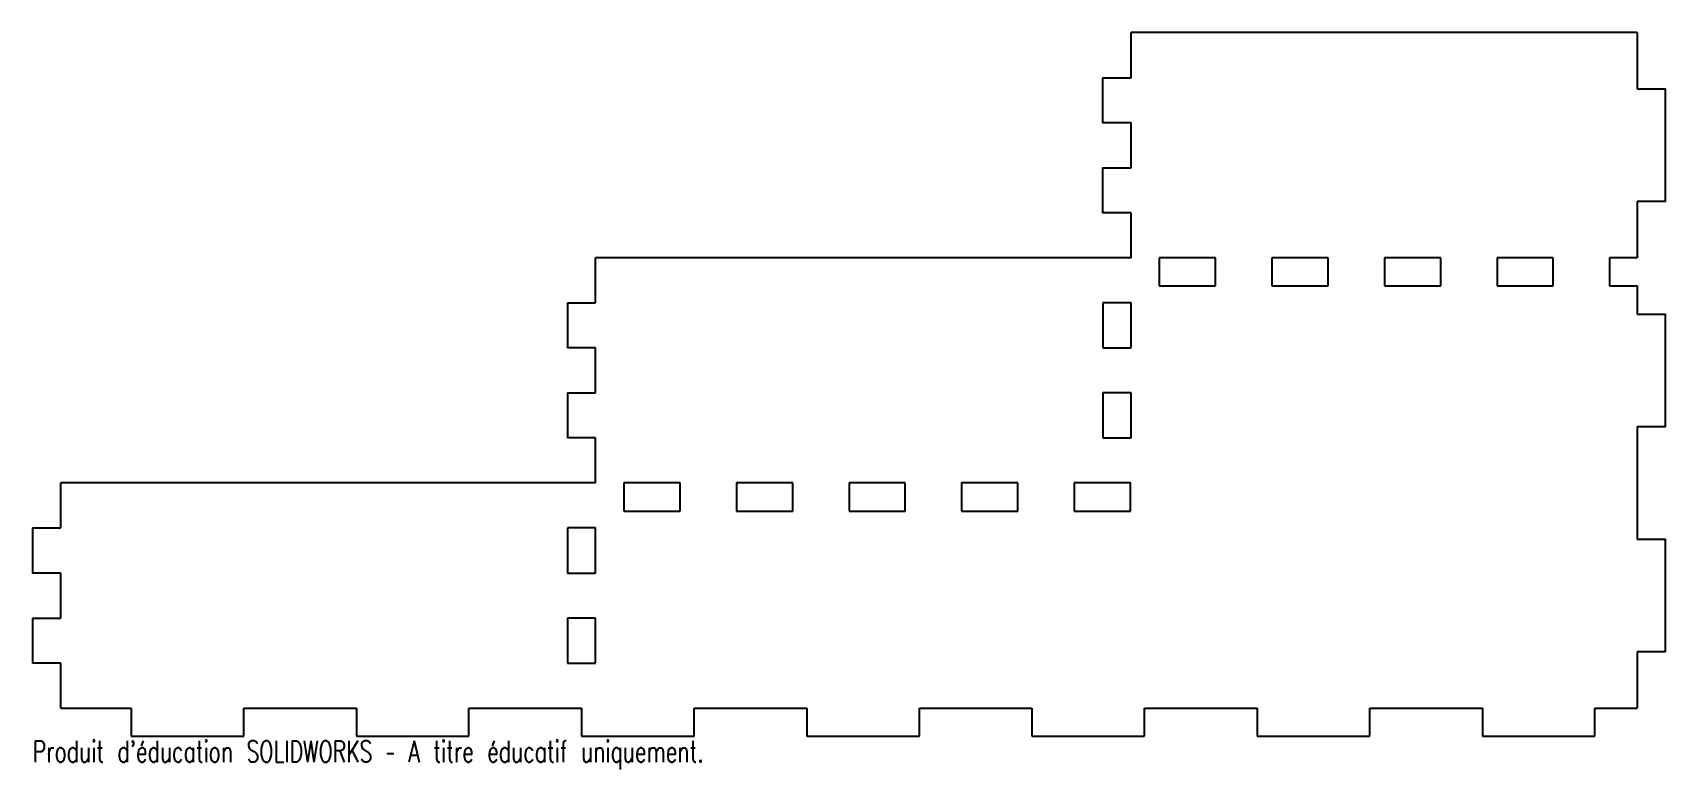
# Model space of a CAD drawing. Header units: inches. Extents: x -7 to 7.5, y -1 to 5.5.
import ezdxf

# ---------------------------------------------------------------- set-up
doc = ezdxf.new("R2010")
doc.units = ezdxf.units.IN
doc.header["$MEASUREMENT"] = 0
doc.styles.add('SLDTEXTSTYLE0', font='TXT', dxfattribs={"width": 0.7, "bigfont": 'bigfont'})

msp = doc.modelspace()

# ---------------------------------------------------------------- linework, layer by layer
at = {"color": 7, "linetype": 'Continuous', "lineweight": 25}
for p, q in [((2.755, 5.1), (2.755, 5.5)), ((7.25, 5.5), (2.755, 5.5)), ((7.25, 5.5), (7.25, 5)), ((2.5, 5.1), (2.755, 5.1)), ((2.5, 5.1), (2.5, 4.7)), ((7.25, 5), (7.5, 5)), ((7.5, 4), (7.5, 5)), ((2.755, 4.7), (2.5, 4.7)), ((2.755, 4.3), (2.755, 4.7)), ((2.5, 4.3), (2.755, 4.3)), ((2.5, 4.3), (2.5, 3.9)), ((7.5, 4), (7.25, 4)), ((7.25, 4), (7.25, 3.5)), ((2.755, 3.9), (2.5, 3.9)), ((2.755, 3.5), (2.755, 3.9)), ((-2, 3.1), (-2, 3.5)), ((2.755, 3.5), (-2, 3.5)), ((3.505, 3.5), (3.005, 3.5)), ((3.005, 3.5), (3.005, 3.25)), ((3.505, 3.25), (3.505, 3.5)), ((4.505, 3.5), (4.005, 3.5)), ((4.005, 3.5), (4.005, 3.25)), ((4.505, 3.25), (4.505, 3.5)), ((5.505, 3.5), (5.005, 3.5)), ((5.005, 3.5), (5.005, 3.25)), ((5.505, 3.25), (5.505, 3.5)), ((6.505, 3.5), (6.005, 3.5)), ((6.005, 3.5), (6.005, 3.25)), ((6.505, 3.25), (6.505, 3.5)), ((7.25, 3.5), (7.005, 3.5)), ((7.005, 3.5), (7.005, 3.25)), ((3.005, 3.25), (3.505, 3.25)), ((4.005, 3.25), (4.505, 3.25)), ((5.005, 3.25), (5.505, 3.25)), ((6.005, 3.25), (6.505, 3.25)), ((7.005, 3.25), (7.25, 3.25)), ((7.25, 3.25), (7.25, 3)), ((-2.25, 3.1), (-2, 3.1)), ((-2.25, 3.1), (-2.25, 2.7)), ((2.755, 3.1), (2.505, 3.1)), ((2.505, 3.1), (2.505, 2.7)), ((2.755, 2.7), (2.755, 3.1)), ((7.25, 3), (7.5, 3)), ((7.5, 2), (7.5, 3)), ((-2, 2.7), (-2.25, 2.7)), ((-2, 2.3), (-2, 2.7)), ((2.505, 2.7), (2.755, 2.7)), ((-2.25, 2.3), (-2, 2.3)), ((-2.25, 2.3), (-2.25, 1.9)), ((2.755, 2.3), (2.505, 2.3)), ((2.505, 2.3), (2.505, 1.9)), ((2.755, 1.9), (2.755, 2.3)), ((-2, 1.9), (-2.25, 1.9)), ((-2, 1.5), (-2, 1.9)), ((2.505, 1.9), (2.755, 1.9)), ((7.5, 2), (7.25, 2)), ((7.25, 2), (7.25, 1)), ((-6.75, 1.1), (-6.75, 1.5)), ((-2, 1.5), (-6.75, 1.5)), ((-1.25, 1.5), (-1.75, 1.5)), ((-1.75, 1.5), (-1.75, 1.25)), ((-1.25, 1.25), (-1.25, 1.5)), ((-0.25, 1.5), (-0.75, 1.5)), ((-0.75, 1.5), (-0.75, 1.25)), ((-0.25, 1.25), (-0.25, 1.5)), ((0.75, 1.5), (0.25, 1.5)), ((0.25, 1.5), (0.25, 1.25)), ((0.75, 1.25), (0.75, 1.5)), ((1.75, 1.5), (1.25, 1.5)), ((1.25, 1.5), (1.25, 1.25)), ((1.75, 1.25), (1.75, 1.5)), ((2.75, 1.5), (2.25, 1.5)), ((2.25, 1.5), (2.25, 1.25)), ((2.75, 1.25), (2.75, 1.5)), ((-1.75, 1.25), (-1.25, 1.25)), ((-0.75, 1.25), (-0.25, 1.25)), ((0.25, 1.25), (0.75, 1.25)), ((1.25, 1.25), (1.75, 1.25)), ((2.25, 1.25), (2.75, 1.25)), ((-7, 1.1), (-6.75, 1.1)), ((-7, 1.1), (-7, 0.7)), ((-2, 1.1), (-2.25, 1.1)), ((-2.25, 1.1), (-2.25, 0.7)), ((-2, 0.7), (-2, 1.1)), ((7.25, 1), (7.5, 1)), ((7.5, 0), (7.5, 1)), ((-6.75, 0.7), (-7, 0.7)), ((-6.75, 0.3), (-6.75, 0.7)), ((-2.25, 0.7), (-2, 0.7)), ((-7, 0.3), (-6.75, 0.3)), ((-7, 0.3), (-7, -0.1)), ((-2, 0.3), (-2.25, 0.3)), ((-2.25, 0.3), (-2.25, -0.1)), ((-2, -0.1), (-2, 0.3)), ((7.5, 0), (7.25, 0)), ((7.25, 0), (7.25, -0.5)), ((-6.75, -0.1), (-7, -0.1)), ((-6.75, -0.5), (-6.75, -0.1)), ((-2.25, -0.1), (-2, -0.1)), ((-6.75, -0.5), (-6.125, -0.5)), ((-6.125, -0.5), (-6.125, -0.75)), ((-5.125, -0.75), (-5.125, -0.5)), ((-5.125, -0.5), (-4.125, -0.5)), ((-4.125, -0.5), (-4.125, -0.75)), ((-3.125, -0.75), (-3.125, -0.5)), ((-3.125, -0.5), (-2.125, -0.5)), ((-2.125, -0.5), (-2.125, -0.75)), ((-1.125, -0.75), (-1.125, -0.5)), ((-1.125, -0.5), (-0.125, -0.5)), ((-0.125, -0.5), (-0.125, -0.75)), ((0.875, -0.75), (0.875, -0.5)), ((0.875, -0.5), (1.875, -0.5)), ((1.875, -0.5), (1.875, -0.75)), ((2.875, -0.75), (2.875, -0.5)), ((2.875, -0.5), (3.875, -0.5)), ((3.875, -0.5), (3.875, -0.75)), ((4.875, -0.75), (4.875, -0.5)), ((4.875, -0.5), (5.875, -0.5)), ((5.875, -0.5), (5.875, -0.75)), ((6.875, -0.75), (6.875, -0.5)), ((6.875, -0.5), (7.25, -0.5)), ((-6.125, -0.75), (-5.125, -0.75)), ((-4.125, -0.75), (-3.125, -0.75)), ((-2.125, -0.75), (-1.125, -0.75)), ((-0.125, -0.75), (0.875, -0.75)), ((1.875, -0.75), (2.875, -0.75)), ((3.875, -0.75), (4.875, -0.75)), ((5.875, -0.75), (6.875, -0.75))]:
    msp.add_line(p, q, dxfattribs=at)

# ---------------------------------------------------------------- texts
at = {"color": 7, "linetype": 'Continuous', "insert": (-7, -0.79), "char_height": 0.1903, "attachment_point": 1, "style": 'SLDTEXTSTYLE0'}
msp.add_mtext("Produit d'éducation SOLIDWORKS – A titre éducatif uniquement.", dxfattribs=at)

doc.saveas('drawing.dxf')
